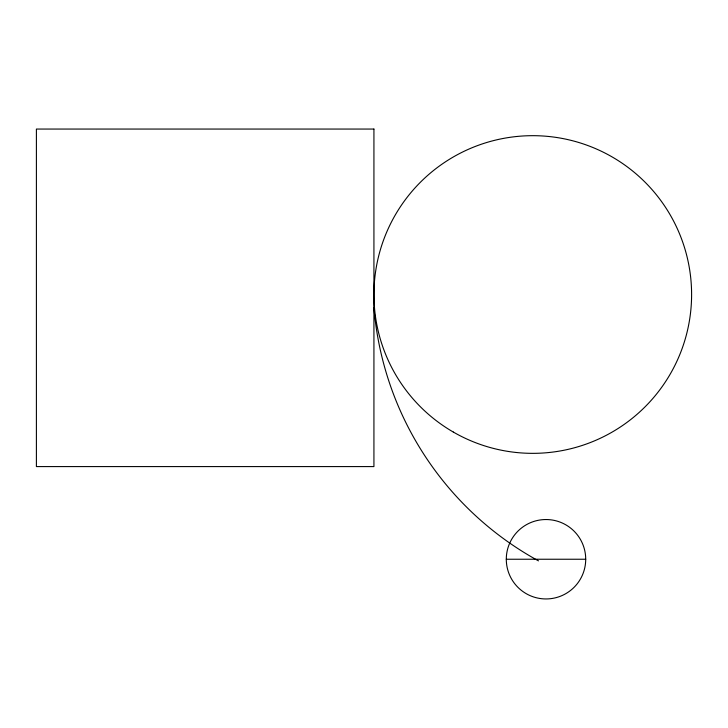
<?xml version="1.0" encoding="UTF-8"?>
<svg xmlns="http://www.w3.org/2000/svg" width="728" height="728" viewBox="0 0 728 728"><rect width="100%" height="100%" fill="white"/><g stroke="black" fill="none" stroke-linecap="round" stroke-linejoin="round"><path stroke-width="1.09" d="M506.288 559.24L585.712 559.24A39.712 39.712 0 0 1 526.144 593.629A39.712 39.712 0 0 1 526.144 524.852A39.712 39.712 0 0 1 585.712 559.24M538.493 560.869A318.773 318.773 0 0 1 373.928 307.744M373.928 129.056L36.4 129.056L36.4 466.584L373.928 466.584L373.928 129.056M453.344 432.068A158.841 158.841 0 0 0 691.6 294.512A158.841 158.841 0 0 0 453.344 156.957A158.841 158.841 0 0 0 453.344 432.068"/></g></svg>
